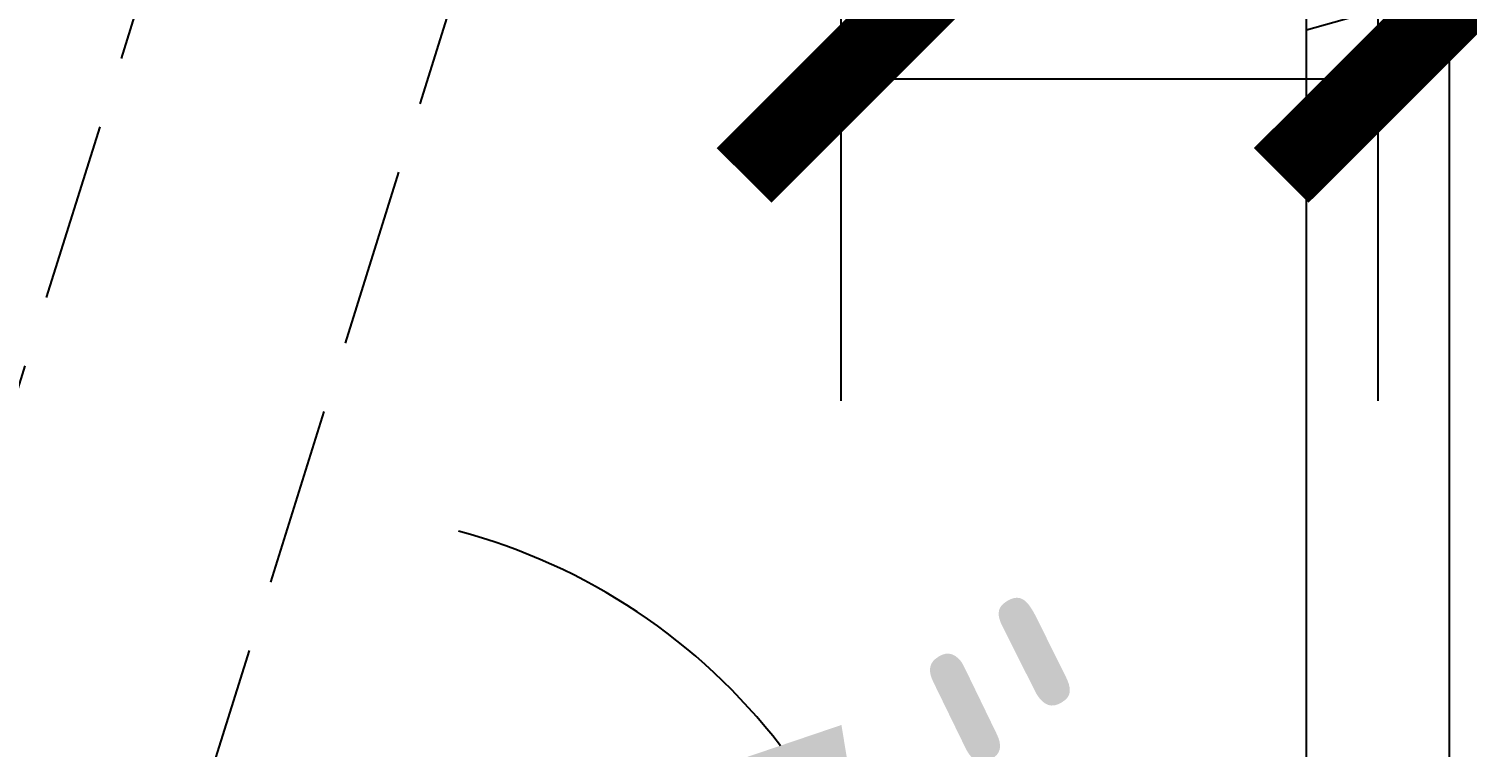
# Model space of a CAD drawing. Header units: inches. Extents: x 0 to 1813292486, y 0 to 3473589894.
# Drawn here: x 600486002 to 600488010, y 3473214655 to 3473215659 of the extents above; entities that cross this region are included whole.
import ezdxf

# ---------------------------------------------------------------- set-up
doc = ezdxf.new("R2010")
doc.units = ezdxf.units.IN
doc.header["$LTSCALE"] = 1000
doc.header["$MEASUREMENT"] = 0
doc.linetypes.add('AX-MALL-WALL-P02-QT$0$DASH', pattern=[0.35, 0.25, -0.1])
for name, color, linetype in [('A-Anno-Note', 241, 'Continuous'), ('AX-MALL-DIM-P02$0$A-Anno-Dims', 3, 'Continuous'), ('AX-MALL-P02-200$0$A-Anno-Note', 241, 'Continuous'), ('AX-MALL-WALL-P02$0$A-Anno-Note', 241, 'Continuous'), ('AX-MALL-WALL-P02-QT$0$A-Detl-Patt', 8, 'Continuous'), ('AX-MALL-WALL-P02-QT$0$A-Detl-Thin', 131, 'Continuous'), ('AX-MALL-WALL-P02-QT$0$A-Wall', 2, 'Continuous'), ('AX-MALL-WALL-P02-QT$0$A-Wall-Patt', 13, 'Continuous')]:
    doc.layers.add(name, color=color, linetype=linetype)
doc.styles.add('AX-MALL-DIM-P02$0$_TCH_DIM_T3', font='gbenor.shx')
doc.dimstyles.new('AX-MALL-DIM-P02$0$_TCH_ARCH&&180', dxfattribs={"dimtxt": 535.5, "dimasz": 270, "dimexe": 450, "dimexo": 450, "dimgap": 137.25, "dimtad": 1, "dimdec": 0, "dimzin": 0, "dimdsep": 46, "dimtxsty": 'AX-MALL-DIM-P02$0$_TCH_DIM_T3', "dimblk": 'AX-MALL-DIM-P02$0$_ArchTick', "dimcen": 0.09, "dimclrt": 7, "dimazin": 2, "dimtfac": 1, "dimtdec": 0, "dimtix": 1, "dimtmove": 2, "dimatfit": 3, "dimfxl": 500, "dimtolj": 1, "dimtzin": 0, "dimarcsym": 0})
doc.dimstyles.new('AX-MALL-DIM-P02$0$_TCH_ARROW&&180', dxfattribs={"dimtxt": 535.5, "dimasz": 540, "dimexe": 450, "dimexo": 450, "dimgap": 137.25, "dimtad": 1, "dimdec": 0, "dimzin": 0, "dimdsep": 46, "dimtxsty": 'AX-MALL-DIM-P02$0$_TCH_DIM_T3', "dimcen": 0.09, "dimclrt": 7, "dimaunit": 1, "dimadec": 3, "dimazin": 2, "dimtfac": 1, "dimtdec": 0, "dimtix": 1, "dimtmove": 2, "dimatfit": 3, "dimfxl": 500, "dimtolj": 1, "dimtzin": 0, "dimarcsym": 0})

# ---------------------------------------------------------------- blocks, each defined once
blk = doc.blocks.new('AX-MALL-WALL-P02-QT$0$tj')
at = {"layer": 'AX-MALL-WALL-P02-QT$0$A-Detl-Patt'}
h = blk.add_hatch(dxfattribs=at)
h.set_pattern_fill('STEEL', color=256, scale=100.0000000000001, angle=50.43183869082386)
h.set_pattern_definition([(75.00000000004839, (-14278.19445574284, 156289.8254051208), (-153.3407249234246, 41.08752340989569), []), (75.00000000004839, (-14317.88195610046, 156358.5661673546), (-153.3407249234246, 41.08752340989569), [])])
edge = h.paths.add_edge_path()
edge.add_line((88101.273016572, 47666.64152574539), (87883.93542659283, 47459.84604215622))
edge.add_line((87883.93542659283, 47459.84604215622), (91571.54751467705, 43584.64122533798))
edge.add_arc((262949.389629302, 558937.705083496), 543101.4133620498, 251.6057364187558, 260.0288666978238)
edge.add_arc((172180.8466627672, -2862.146247219684), 27099.9982179492, 64.7128659603706, 96.9316049602786, ccw=False)
edge.add_arc((262948.9730309481, 558936.3205539446), 543099.9677998082, 261.6155114784545, 271.7251478115656)
edge.add_line((279298.9759148359, 16082.51663446426), (279298.9759315252, 16382.65274763107))
edge.add_arc((262948.9742454757, 558936.3204835369), 542799.9676941936, 261.62020364125146, 271.7261014454634, ccw=False)
edge.add_arc((172180.8456921196, -2862.14609140989), 27400.00151046549, 64.80631838577902, 96.83815911678944)
edge.add_arc((262949.394896181, 558937.7037490648), 542801.4137571028, 251.6136389015772, 260.02417327084333, ccw=False)
edge.add_line((91737.26096642017, 43845.69257831573), (88101.273016572, 47666.64152574539))
blk.add_lwpolyline([(88103.03003954887, 47737.33037519455), (87813.24658572674, 47461.60306501389), (91543.92713344097, 43541.13421487808, 0.03677856867194786), (168908.9495433569, 23989.2463850975, -0.1416543586965341), (183742.0972260237, 21592.70785188675, 0.04416604653312874), (279348.9759123325, 16034.00206041336), (279348.9759345055, 16434.18465709686, -0.04414427716130016), (183859.0483468771, 21979.79425859451, 0.1405450684183163), (168919.8474783897, 24393.46752309799, -0.03670519880877311), (91764.87840116024, 43889.20268630981), (88103.03007543087, 47737.33033752441)], format="xyb", dxfattribs=at)
blk.add_lwpolyline([(88101.273016572, 47666.64152574539), (87883.93542659283, 47459.84604215622), (91571.54751467705, 43584.64122533798, 0.0367693963449814), (168910.2986617088, 24039.77597379684, -0.1415142461245126), (183756.7420067787, 21641.08926153183, 0.04414024362697595), (279298.9759148359, 16082.51663446426), (279298.9759315252, 16382.65274763107, -0.04412389944666065), (183844.4648458958, 21931.40288829803, 0.1406825130026793), (168918.4574091434, 24342.94360637665, -0.03671436212623864), (91737.26096642017, 43845.69257831573)], format="xyb", close=True, dxfattribs=at)
blk = doc.blocks.new('AX-MALL-WALL-P02-QT')
at = {"layer": 'AX-MALL-WALL-P02-QT$0$A-Wall-Patt'}
h = blk.add_hatch(dxfattribs=at)
h.set_pattern_fill('普通砖', color=256, scale=200, style=0)
h.set_pattern_definition([(45, (0, 359.0227), (-353.55353201463, 353.55353201463), [])])
h.paths.add_polyline_path([(600297747.4777863, 3473105908.411243), (600298715.3298336, 3473108506.467115), (600298590.3847474, 3473108553.012825), (600298493.002921, 3473108482.576867), (600297560.0601571, 3473105978.229809)])
at = {"layer": 'AX-MALL-WALL-P02-QT$0$A-Detl-Patt', "linetype": 'AX-MALL-WALL-P02-QT$0$DASH'}
for p, q in [((600289664.6127148, 3473099080.721017), (600299924.2835264, 3473112324.638257)), ((600289175.8827522, 3473097768.797612), (600299435.5535638, 3473111012.714852))]:
    blk.add_line(p, q, dxfattribs=at)
at = {"layer": 'AX-MALL-WALL-P02-QT$0$A-Wall'}
for p, q in [((600297747.4777863, 3473105908.411243), (600298715.3298336, 3473108506.467115)), ((600297560.0601571, 3473105978.229809), (600298493.002921, 3473108482.576867))]:
    blk.add_line(p, q, dxfattribs=at)
at = {"layer": 'AX-MALL-WALL-P02-QT$0$A-Detl-Thin', "rotation": 339.5681613091762}
blk.add_blockref('AX-MALL-WALL-P02-QT$0$tj', (600144118.6961328, 3473128496.287411), dxfattribs=at)
blk = doc.blocks.new('AX-MALL-WALL-P02')
at = {"layer": 'AX-MALL-WALL-P02$0$A-Anno-Note'}
blk.add_blockref('AX-MALL-WALL-P02-QT', (0, 0), dxfattribs=at)
blk = doc.blocks.new('AX-MALL-DIM-P02$0$_ArchTick')
at = {"color": 0, "linetype": 'ByBlock', "const_width": 0.4}
blk.add_lwpolyline([(-0.5, -0.5), (0.5, 0.5)], dxfattribs=at)
blk = doc.blocks.new('*D615')
at = {"layer": 'AX-MALL-DIM-P02$0$A-Anno-Dims', "color": 0, "lineweight": -2, "transparency": 16777216}
for p, q in [((600297761.7131339, 3473108381.506355), (600297297.7099308, 3473107135.958289)), ((600298464.5292401, 3473108119.686733), (600298000.526037, 3473106874.138666)), ((600297454.8017052, 3473107557.647955), (600298157.6178114, 3473107295.828332))]:
    blk.add_line(p, q, dxfattribs=at)
at = {"layer": 'AX-MALL-DIM-P02$0$A-Anno-Dims', "color": 0, "lineweight": -2, "transparency": 16777216, "xscale": 270, "yscale": 270, "zscale": 270}
for p, rotation in [((600297454.8017052, 3473107557.647955), 159.5681613012588), ((600298157.6178114, 3473107295.828332), 339.5681613012587)]:
    blk.add_blockref('AX-MALL-DIM-P02$0$_ArchTick', p, dxfattribs=dict(at, rotation=rotation))
at = {"layer": 'AX-MALL-DIM-P02$0$A-Anno-Dims', "color": 7, "transparency": 16777216, "insert": (600297104.2024332, 3473108254.905406), "char_height": 535.5, "attachment_point": 5, "rotation": 339.5681613012588, "style": 'AX-MALL-DIM-P02$0$_TCH_DIM_T3'}
blk.add_mtext('\\A1;750', dxfattribs=at)
blk = doc.blocks.new('*D1042')
at = {"layer": 'AX-MALL-DIM-P02$0$A-Anno-Dims', "color": 0, "lineweight": -2, "transparency": 16777216}
for p, q in [((600296950.4369918, 3473106205.332329), (600296613.0852588, 3473106331.005747)), ((600295845.2970604, 3473105834.982929), (600296038.8021449, 3473106138.554637))]:
    blk.add_line(p, q, dxfattribs=at)
for start, end in [(17.09235243519005, 54.61654342396287), (162.4370437559853, 199.9612347447581), (237.485425733531, 339.5681614464172)]:
    blk.add_arc((600296248.1367503, 3473106466.959775), 839.4494976997375, start, end, dxfattribs=at)
at = {"layer": 'AX-MALL-DIM-P02$0$A-Anno-Dims', "color": 0, "transparency": 16777216}
for points in [[(600297140.4714401, 3473106711.062228), (600296960.5478705, 3473106716.307138), (600297034.7749252, 3473106173.913974)], [(600295529.3339976, 3473106236.685342), (600295388.9023623, 3473106124.084472), (600295796.9207892, 3473105759.090002)]]:
    blk.add_solid(points, dxfattribs=at)
at = {"layer": 'AX-MALL-DIM-P02$0$A-Anno-Dims', "color": 7, "transparency": 16777216, "insert": (600296386.1822494, 3473106055.025549), "char_height": 535.5, "attachment_point": 5, "rotation": 18.52679356899557, "style": 'AX-MALL-DIM-P02$0$_TCH_DIM_T3'}
blk.add_mtext('\\A1;102°4\'58"', dxfattribs=at)
blk = doc.blocks.new('AX-MALL-DIM-P02')
at = {"layer": 'AX-MALL-DIM-P02$0$A-Anno-Dims'}
dim = blk.add_linear_dim(base=(600298157.6178114, 3473107295.828332), p1=(600297918.8049083, 3473108803.196021), p2=(600298621.6210147, 3473108541.376399), angle=339.56816133539473, dimstyle='AX-MALL-DIM-P02$0$_TCH_ARCH&&180', dxfattribs=at)
dim.commit()
dim.dimension.update_dxf_attribs({"geometry": '*D615', "text_midpoint": (600297104.2024332, 3473108254.905406), "dimtype": 129})
dim = blk.add_angular_dim_3p(base=(600296270.3014389, 3473105627.802944), center=(600296248.1367503, 3473106466.959775), p1=(600295603.4157048, 3473105455.518293), p2=(600297372.1266584, 3473106048.240556), dimstyle='AX-MALL-DIM-P02$0$_TCH_ARROW&&180', override={"dimgap": 0}, dxfattribs=at)
dim.commit()
dim.dimension.update_dxf_attribs({"geometry": '*D1042', "text_midpoint": (600296386.1822494, 3473106055.025549), "dimtype": 133, "text_rotation": 18.52679356899557})
blk = doc.blocks.new('AX-MALL-P02-200')
at = {"layer": 'AX-MALL-P02-200$0$A-Anno-Note'}
blk.add_blockref('AX-MALL-WALL-P02', (0, 0), dxfattribs=at)
blk.add_blockref('AX-MALL-DIM-P02', (0, 0), dxfattribs=at)

msp = doc.modelspace()

# ---------------------------------------------------------------- block references
at = {"layer": 'A-Anno-Note', "rotation": 20.43183869077545}
msp.add_blockref('AX-MALL-P02-200', (1250392458.527329, 9048125.682563305), dxfattribs=at)

doc.saveas('drawing.dxf')
